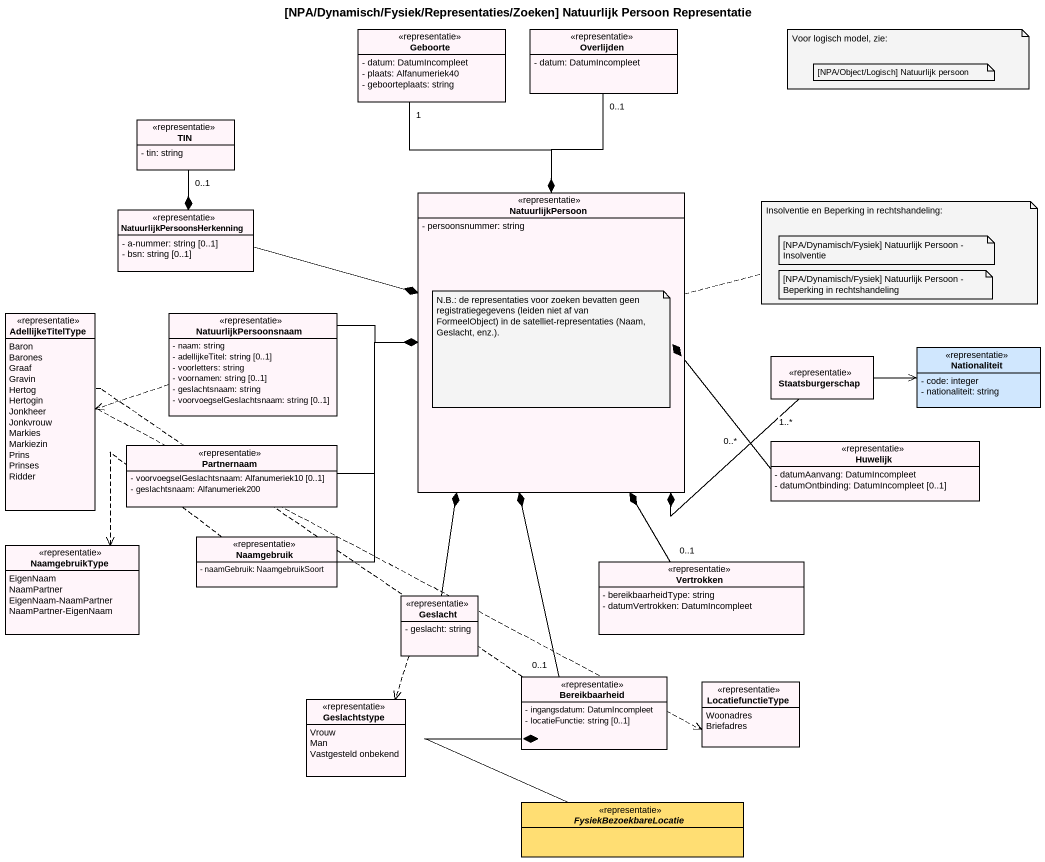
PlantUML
@startuml
title [NPA/Dynamisch/Fysiek/Representaties/Zoeken] Natuurlijk Persoon Representatie
hide circle
hide empty members
skinparam classAttributeIconSize 0
class Geboorte <<representatie>> #FFF5FA {
  - datum: DatumIncompleet
  - plaats: Alfanumeriek40
  - geboorteplaats: string
}
class Overlijden <<representatie>> #FFF5FA {
  - datum: DatumIncompleet
}
class TIN <<representatie>> #FFF5FA {
  - tin: string
}
class NatuurlijkPersoonsHerkenning <<representatie>> #FFF5FA {
  - a-nummer: string [0..1]
  - bsn: string [0..1]
}
class NatuurlijkPersoon <<representatie>> #FFF5FA {
  - persoonsnummer: string
}
enum AdellijkeTitelType <<representatie>> #FFF5FA {
  Baron
  Barones
  Graaf
  Gravin
  Hertog
  Hertogin
  Jonkheer
  Jonkvrouw
  Markies
  Markiezin
  Prins
  Prinses
  Ridder
}
class NatuurlijkPersoonsnaam <<representatie>> #FFF5FA {
  - naam: string
  - adellijkeTitel: string [0..1]
  - voorletters: string
  - voornamen: string [0..1]
  - geslachtsnaam: string
  - voorvoegselGeslachtsnaam: string [0..1]
}
class Staatsburgerschap <<representatie>> #FFF5FA
class Nationaliteit <<representatie>> #D0E7FE {
  - code: integer
  - nationaliteit: string
}
class Partnernaam <<representatie>> #FFF5FA {
  - voorvoegselGeslachtsnaam: Alfanumeriek10 [0..1]
  - geslachtsnaam: Alfanumeriek200
}
class Huwelijk <<representatie>> #FFF5FA {
  - datumAanvang: DatumIncompleet
  - datumOntbinding: DatumIncompleet [0..1]
}
enum NaamgebruikType <<representatie>> #FFF5FA {
  EigenNaam
  NaamPartner
  EigenNaam-NaamPartner
  NaamPartner-EigenNaam
}
class Naamgebruik <<representatie>> #FFF5FA {
  - naamGebruik: NaamgebruikSoort
}
class Vertrokken <<representatie>> #FFF5FA {
  - bereikbaarheidType: string
  - datumVertrokken: DatumIncompleet
}
class Geslacht <<representatie>> #FFF5FA {
  - geslacht: string
}
class Bereikbaarheid <<representatie>> #FFF5FA {
  - ingangsdatum: DatumIncompleet
  - locatieFunctie: string [0..1]
}
enum LocatiefunctieType <<representatie>> #FFF5FA {
  Woonadres
  Briefadres
}
enum Geslachtstype <<representatie>> #FFF5FA {
  Vrouw
  Man
  Vastgesteld onbekend
}
abstract class FysiekBezoekbareLocatie <<representatie>> #FFDE73
Geboorte "1" --* NatuurlijkPersoon
Overlijden "0..1" --* NatuurlijkPersoon
TIN "0..1" --* NatuurlijkPersoonsHerkenning
NatuurlijkPersoonsHerkenning -right-* NatuurlijkPersoon
NatuurlijkPersoonsnaam -right-* NatuurlijkPersoon
NatuurlijkPersoonsnaam .left.> AdellijkeTitelType
Staatsburgerschap "1..*" -left-* NatuurlijkPersoon
Staatsburgerschap -right-> Nationaliteit
Partnernaam -right-* NatuurlijkPersoon
Huwelijk "0..*" -left-* NatuurlijkPersoon
Naamgebruik -up-* NatuurlijkPersoon
Naamgebruik .left.> NaamgebruikType
Vertrokken "0..1" -up-* NatuurlijkPersoon
Geslacht -up-* NatuurlijkPersoon
Geslacht ..> Geslachtstype
Bereikbaarheid "0..1" -up-* NatuurlijkPersoon
Bereikbaarheid .right.> LocatiefunctieType
FysiekBezoekbareLocatie -up-* Bereikbaarheid
note as N1
  Voor logisch model, zie:
end note
note as N2
  [NPA/Object/Logisch] Natuurlijk persoon
end note
note right of NatuurlijkPersoon : Insolventie en Beperking in rechtshandeling:
note as N4
  [NPA/Dynamisch/Fysiek] Natuurlijk Persoon - Insolventie
end note
note as N5
  N.B.: de representaties voor zoeken bevatten geen registratiegegevens (leiden niet af van FormeelObject) in de satelliet-representaties (Naam, Geslacht, enz.).
end note
note as N6
  [NPA/Dynamisch/Fysiek] Natuurlijk Persoon - Beperking in rechtshandeling
end note
@enduml
